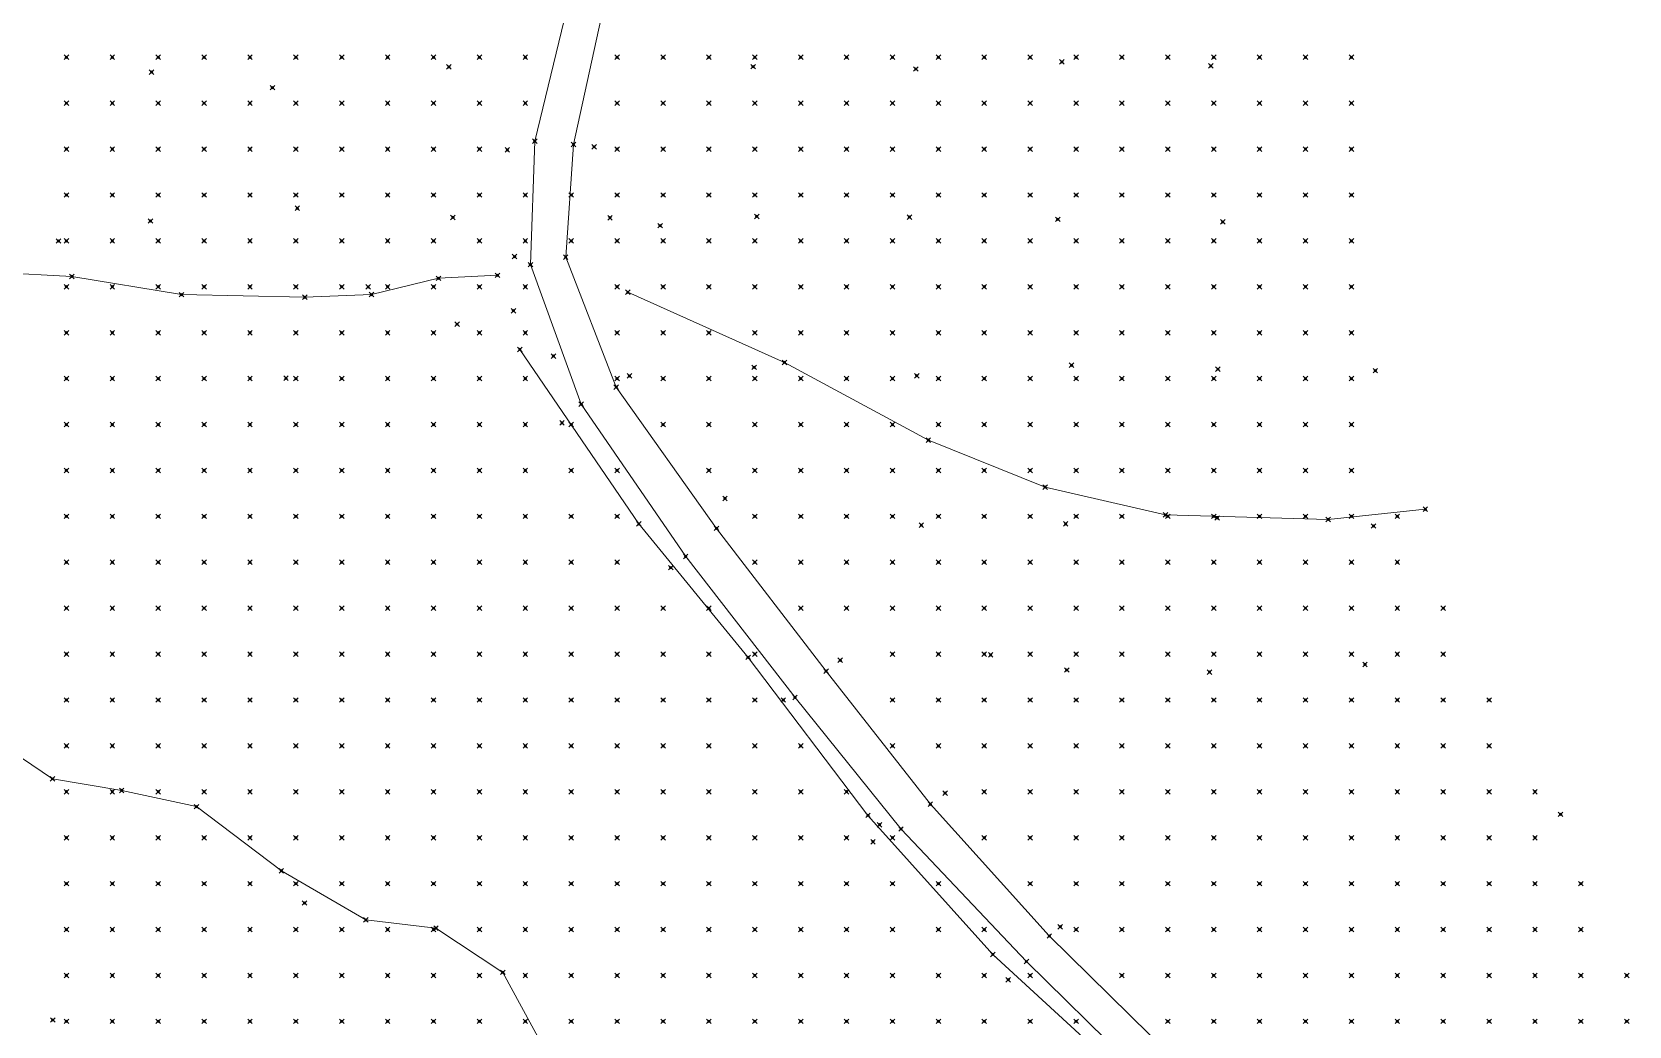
# Model space of a CAD drawing. Header units: metres. Extents: x 441556 to 446409, y 432338 to 461058.
# Drawn here: x 444885.1 to 444989.5, y 440567.3 to 440632.3 of the extents above; entities that cross this region are included whole.
import ezdxf

# ---------------------------------------------------------------- set-up
doc = ezdxf.new("R2010")
doc.units = ezdxf.units.M
doc.header["$MEASUREMENT"] = 0
doc.header["$PDMODE"] = 35
doc.header["$PDSIZE"] = 0.15
for name, color, linetype, lineweight in [('DTM-BRE-RevN_GRP_DRUM PIATRA', 2, 'Continuous', 0), ('DTM-BRE-RevN_GRP_TALUZ JOS', 2, 'Continuous', 0), ('DTM-BRE-RevN_GRP_TALUZ SUS', 2, 'Continuous', 0), ('DTM-NOK-RevN_LIDAR_co_lidar', 91, 'Continuous', 0), ('DTM-NOK-RevN_RTK', 32, 'Continuous', 0)]:
    doc.layers.add(name, color=color, linetype=linetype, lineweight=lineweight)

msp = doc.modelspace()

# ---------------------------------------------------------------- linework, layer by layer
at = {"layer": 'DTM-BRE-RevN_GRP_DRUM PIATRA'}
for p, q in [((444917.973, 440625.161, 410.26), (444920.869, 440637.014, 409.832)), ((444920.507, 440624.945, 410.253), (444923.049, 440636.613, 409.797)), ((444917.693, 440617.089, 410.429), (444917.973, 440625.161, 410.26)), ((444919.998, 440617.578, 410.48), (444920.507, 440624.945, 410.253)), ((444923.3, 440609.088, 409.318), (444919.998, 440617.578, 410.48)), ((444921.011, 440607.966, 409.331), (444917.693, 440617.089, 410.429)), ((444929.861, 440599.859, 407.629), (444923.3, 440609.088, 409.318)), ((444927.841, 440598.015, 407.472), (444921.011, 440607.966, 409.331)), ((444937.017, 440590.537, 405.949), (444929.861, 440599.859, 407.629)), ((444934.985, 440588.814, 405.938), (444927.841, 440598.015, 407.472)), ((444943.831, 440581.833, 404.781), (444937.017, 440590.537, 405.949)), ((444941.913, 440580.218, 404.762), (444934.985, 440588.814, 405.938)), ((444951.606, 440573.229, 403.711), (444943.831, 440581.833, 404.781)), ((444950.11, 440571.562, 403.634), (444941.913, 440580.218, 404.762)), ((444959.511, 440565.456, 402.762), (444951.606, 440573.229, 403.711)), ((444958.089, 440563.747, 402.652), (444950.11, 440571.562, 403.634))]:
    msp.add_line(p, q, dxfattribs=at)
at = {"layer": 'DTM-BRE-RevN_GRP_TALUZ JOS'}
for p, q in [((444882.999, 440585.816, 372.5), (444886.451, 440583.495, 374.038)), ((444886.451, 440583.495, 374.038), (444890.979, 440582.737, 374.445)), ((444890.979, 440582.737, 374.445), (444895.869, 440581.68, 375.645)), ((444895.869, 440581.68, 375.645), (444901.414, 440577.494, 376.862)), ((444901.414, 440577.494, 376.862), (444906.937, 440574.283, 378.308)), ((444906.937, 440574.283, 378.308), (444911.52, 440573.743, 379.318)), ((444911.52, 440573.743, 379.318), (444915.885, 440570.853, 379.949)), ((444915.885, 440570.853, 379.949), (444919.364, 440564.446, 381.578))]:
    msp.add_line(p, q, dxfattribs=at)
at = {"layer": 'DTM-BRE-RevN_GRP_TALUZ SUS'}
for p, q in [((444881.085, 440616.66, 394.931), (444887.72, 440616.318, 398.151)), ((444887.72, 440616.318, 398.151), (444894.891, 440615.127, 401.826)), ((444911.689, 440616.195, 408.856), (444915.541, 440616.39, 409.771)), ((444907.302, 440615.136, 406.579), (444911.689, 440616.195, 408.856)), ((444924.06, 440615.288, 412.345), (444934.292, 440610.697, 415.318)), ((444894.891, 440615.127, 401.826), (444902.95, 440614.962, 404.64)), ((444902.95, 440614.962, 404.64), (444907.302, 440615.136, 406.579)), ((444917, 440611.549, 409.598), (444924.777, 440600.147, 407.854)), ((444934.292, 440610.697, 415.318), (444943.7, 440605.628, 417.891)), ((444943.7, 440605.628, 417.891), (444951.327, 440602.552, 419.27)), ((444951.327, 440602.552, 419.27), (444959.205, 440600.739, 421.635)), ((444959.205, 440600.739, 421.635), (444969.834, 440600.446, 424.91)), ((444969.834, 440600.446, 424.91), (444976.179, 440601.11, 426.966)), ((444924.777, 440600.147, 407.854), (444931.921, 440591.432, 406.269)), ((444931.921, 440591.432, 406.269), (444939.753, 440581.11, 404.709)), ((444939.753, 440581.11, 404.709), (444947.913, 440572.023, 403.592)), ((444947.913, 440572.023, 403.592), (444956.577, 440564.073, 402.645))]:
    msp.add_line(p, q, dxfattribs=at)
at = {"layer": 'DTM-NOK-RevN_LIDAR_co_lidar'}
for p in [(444887.368, 440630.637, 396.182), (444890.367, 440630.637, 397.643), (444893.367, 440630.637, 399.065), (444896.366, 440630.637, 400.618), (444899.365, 440630.637, 401.773), (444902.365, 440630.637, 402.956), (444905.364, 440630.637, 404.296), (444908.363, 440630.637, 405.588), (444911.363, 440630.637, 406.885), (444914.362, 440630.637, 408.174), (444917.361, 440630.637, 409.334), (444923.36, 440630.637, 410.839), (444926.36, 440630.637, 412.421), (444929.359, 440630.637, 413.587), (444932.358, 440630.637, 414.31), (444935.358, 440630.637, 414.871), (444938.357, 440630.637, 415.665), (444941.356, 440630.637, 416.495), (444944.356, 440630.637, 417.461), (444947.355, 440630.637, 418.375), (444950.354, 440630.637, 419.333), (444953.354, 440630.637, 420.394), (444956.353, 440630.637, 421.31), (444959.352, 440630.637, 422.259), (444962.352, 440630.637, 423.223), (444965.351, 440630.637, 424.218), (444968.35, 440630.637, 425.21), (444971.35, 440630.637, 426.125), (444887.368, 440627.638, 396.671), (444890.367, 440627.638, 398.165), (444893.367, 440627.638, 399.686), (444896.366, 440627.638, 401.014), (444899.365, 440627.638, 402.371), (444902.365, 440627.638, 403.708), (444905.364, 440627.638, 405.002), (444908.363, 440627.638, 406.181), (444911.363, 440627.638, 407.333), (444914.362, 440627.638, 408.593), (444917.361, 440627.638, 409.659), (444923.36, 440627.638, 411.185), (444926.36, 440627.638, 412.767), (444929.359, 440627.638, 413.821), (444932.358, 440627.638, 414.439), (444935.358, 440627.638, 415.055), (444938.357, 440627.638, 415.809), (444941.356, 440627.638, 416.711), (444944.356, 440627.638, 417.613), (444947.355, 440627.638, 418.499), (444950.354, 440627.638, 419.515), (444953.354, 440627.638, 420.503), (444956.353, 440627.638, 421.426), (444959.352, 440627.638, 422.332), (444962.352, 440627.638, 423.343), (444965.351, 440627.638, 424.363), (444968.35, 440627.638, 425.339), (444971.35, 440627.638, 426.262), (444887.368, 440624.639, 397.418), (444890.367, 440624.639, 398.794), (444893.367, 440624.639, 400.154), (444896.366, 440624.639, 401.502), (444899.365, 440624.639, 402.895), (444902.365, 440624.639, 404.239), (444905.364, 440624.639, 405.472), (444908.363, 440624.639, 406.681), (444911.363, 440624.639, 407.843), (444914.362, 440624.639, 409.04), (444923.36, 440624.639, 411.364), (444926.36, 440624.639, 412.996), (444929.359, 440624.639, 413.975), (444932.358, 440624.639, 414.572), (444935.358, 440624.639, 415.196), (444938.357, 440624.639, 415.932), (444941.356, 440624.639, 416.846), (444944.356, 440624.639, 417.721), (444947.355, 440624.639, 418.667), (444950.354, 440624.639, 419.652), (444953.354, 440624.639, 420.535), (444956.353, 440624.639, 421.481), (444959.352, 440624.639, 422.438), (444962.352, 440624.639, 423.497), (444965.351, 440624.639, 424.494), (444968.35, 440624.639, 425.445), (444971.35, 440624.639, 426.363), (444887.368, 440621.639, 397.885), (444890.367, 440621.639, 399.236), (444893.367, 440621.639, 400.49), (444896.366, 440621.639, 402.077), (444899.365, 440621.639, 403.477), (444902.365, 440621.639, 404.683), (444905.364, 440621.639, 405.901), (444908.363, 440621.639, 407.099), (444911.363, 440621.639, 408.175), (444914.362, 440621.639, 409.294), (444917.361, 440621.639, 410.132), (444920.361, 440621.639, 410.579), (444923.36, 440621.639, 411.574), (444926.36, 440621.639, 413.16), (444929.359, 440621.639, 414.104), (444932.358, 440621.639, 414.693), (444935.358, 440621.639, 415.344), (444938.357, 440621.639, 416.036), (444941.356, 440621.639, 416.955), (444944.356, 440621.639, 417.81), (444947.355, 440621.639, 418.738), (444950.354, 440621.639, 419.789), (444953.354, 440621.639, 420.665), (444956.353, 440621.639, 421.534), (444959.352, 440621.639, 422.424), (444962.352, 440621.639, 423.458), (444965.351, 440621.639, 424.469), (444968.35, 440621.639, 425.453), (444971.35, 440621.639, 426.354), (444886.844, 440618.633, 397.769), (444887.368, 440618.64, 398.143), (444890.367, 440618.64, 399.607), (444893.367, 440618.64, 400.955), (444896.366, 440618.64, 402.374), (444899.365, 440618.64, 403.682), (444902.365, 440618.64, 404.948), (444905.364, 440618.64, 406.225), (444908.363, 440618.64, 407.449), (444911.363, 440618.64, 408.419), (444914.362, 440618.64, 409.483), (444917.361, 440618.64, 410.286), (444920.361, 440618.64, 410.682), (444923.36, 440618.64, 411.481), (444926.36, 440618.64, 412.801), (444929.359, 440618.64, 414.13), (444932.358, 440618.64, 414.825), (444935.358, 440618.64, 415.419), (444938.357, 440618.64, 416.099), (444941.356, 440618.64, 416.985), (444944.356, 440618.64, 417.797), (444947.355, 440618.64, 418.651), (444950.354, 440618.64, 419.735), (444953.354, 440618.64, 420.56), (444956.353, 440618.64, 421.412), (444959.352, 440618.64, 422.442), (444962.352, 440618.64, 423.579), (444965.351, 440618.64, 424.658), (444968.35, 440618.64, 425.565), (444971.35, 440618.64, 426.393), (444887.368, 440615.641, 398.089), (444890.367, 440615.641, 399.553), (444893.367, 440615.641, 400.812), (444896.366, 440615.641, 402.277), (444899.365, 440615.641, 403.492), (444902.365, 440615.641, 404.795), (444905.364, 440615.641, 406.044), (444907.088, 440615.634, 406.933), (444908.363, 440615.641, 407.239), (444911.363, 440615.641, 408.399), (444914.362, 440615.641, 409.464), (444917.361, 440615.641, 410.121), (444923.36, 440615.641, 411.397), (444926.36, 440615.641, 412.872), (444929.359, 440615.641, 413.88), (444932.358, 440615.641, 414.927), (444935.358, 440615.641, 415.603), (444938.357, 440615.641, 416.241), (444941.356, 440615.641, 416.972), (444944.356, 440615.641, 417.794), (444947.355, 440615.641, 418.55), (444950.354, 440615.641, 419.526), (444953.354, 440615.641, 420.469), (444956.353, 440615.641, 421.416), (444959.352, 440615.641, 422.45), (444962.352, 440615.641, 423.51), (444965.351, 440615.641, 424.552), (444968.35, 440615.641, 425.532), (444971.35, 440615.641, 426.419), (444887.368, 440612.641, 397.544), (444890.367, 440612.641, 398.794), (444893.367, 440612.641, 400.148), (444896.366, 440612.641, 401.379), (444899.365, 440612.641, 402.484), (444902.365, 440612.641, 403.718), (444905.364, 440612.641, 405.017), (444908.363, 440612.641, 406.214), (444911.363, 440612.641, 407.504), (444914.362, 440612.641, 408.72), (444917.361, 440612.641, 409.616), (444923.36, 440612.641, 411.041), (444926.36, 440612.641, 412.771), (444929.359, 440612.641, 413.66), (444932.358, 440612.641, 414.633), (444935.358, 440612.641, 415.57), (444938.357, 440612.641, 416.38), (444941.356, 440612.641, 417.06), (444944.356, 440612.641, 417.707), (444947.355, 440612.641, 418.68), (444950.354, 440612.641, 419.545), (444953.354, 440612.641, 420.497), (444956.353, 440612.641, 421.406), (444959.352, 440612.641, 422.39), (444962.352, 440612.641, 423.339), (444965.351, 440612.641, 424.395), (444968.35, 440612.641, 425.342), (444971.35, 440612.641, 426.29), (444919.194, 440611.112, 410.036), (444887.368, 440609.642, 396.288), (444890.367, 440609.642, 397.278), (444893.367, 440609.642, 398.572), (444896.366, 440609.642, 399.642), (444899.365, 440609.642, 400.869), (444902.365, 440609.642, 402.044), (444905.364, 440609.642, 403.371), (444908.363, 440609.642, 404.736), (444911.363, 440609.642, 406.019), (444914.362, 440609.642, 407.253), (444917.361, 440609.642, 408.589), (444923.36, 440609.642, 409.769), (444926.36, 440609.642, 410.99), (444929.359, 440609.642, 412.852), (444932.358, 440609.642, 414.283), (444935.358, 440609.642, 415.445), (444938.357, 440609.642, 416.356), (444941.356, 440609.642, 417.063), (444944.356, 440609.642, 417.732), (444947.355, 440609.642, 418.604), (444950.354, 440609.642, 419.384), (444953.354, 440609.642, 420.342), (444956.353, 440609.642, 421.313), (444959.352, 440609.642, 422.306), (444962.352, 440609.642, 423.32), (444965.351, 440609.642, 424.419), (444968.35, 440609.642, 425.357), (444971.35, 440609.642, 426.22), (444887.368, 440606.643, 394.675), (444890.367, 440606.643, 395.679), (444893.367, 440606.643, 396.822), (444896.366, 440606.643, 397.975), (444899.365, 440606.643, 399.153), (444902.365, 440606.643, 400.455), (444905.364, 440606.643, 401.786), (444908.363, 440606.643, 403.035), (444911.363, 440606.643, 404.378), (444914.362, 440606.643, 405.782), (444917.361, 440606.643, 407.204), (444920.361, 440606.643, 408.441), (444926.36, 440606.643, 409.54), (444929.359, 440606.643, 411.228), (444932.358, 440606.643, 413.086), (444935.358, 440606.643, 414.646), (444938.357, 440606.643, 415.81), (444941.356, 440606.643, 416.824), (444944.356, 440606.643, 417.802), (444947.355, 440606.643, 418.604), (444950.354, 440606.643, 419.294), (444953.354, 440606.643, 420.149), (444956.353, 440606.643, 421.112), (444959.352, 440606.643, 422.153), (444962.352, 440606.643, 423.153), (444965.351, 440606.643, 424.159), (444968.35, 440606.643, 425.179), (444971.35, 440606.643, 426.175), (444887.368, 440603.643, 392.897), (444890.367, 440603.643, 393.974), (444893.367, 440603.643, 394.894), (444896.366, 440603.643, 396.025), (444899.365, 440603.643, 397.258), (444902.365, 440603.643, 398.615), (444905.364, 440603.643, 399.912), (444908.363, 440603.643, 401.337), (444911.363, 440603.643, 402.726), (444914.362, 440603.643, 404.19), (444917.361, 440603.643, 405.717), (444920.361, 440603.643, 407.195), (444923.36, 440603.643, 408.236), (444929.359, 440603.643, 409.441), (444932.358, 440603.643, 411.435), (444935.358, 440603.643, 413.375), (444938.357, 440603.643, 414.808), (444941.356, 440603.643, 415.995), (444944.356, 440603.643, 417.13), (444947.355, 440603.643, 418.377), (444950.354, 440603.643, 419.183), (444953.354, 440603.643, 420.038), (444956.353, 440603.643, 420.981), (444959.352, 440603.643, 421.958), (444962.352, 440603.643, 422.92), (444965.351, 440603.643, 423.797), (444968.35, 440603.643, 424.943), (444971.35, 440603.643, 425.963), (444887.368, 440600.644, 390.908), (444890.367, 440600.644, 392.062), (444893.367, 440600.644, 393.078), (444896.366, 440600.644, 394.075), (444899.365, 440600.644, 395.294), (444902.365, 440600.644, 396.514), (444905.364, 440600.644, 397.825), (444908.363, 440600.644, 399.397), (444911.363, 440600.644, 400.791), (444914.362, 440600.644, 402.313), (444917.361, 440600.644, 403.996), (444920.361, 440600.644, 405.521), (444923.36, 440600.644, 406.913), (444932.358, 440600.644, 409.397), (444935.358, 440600.644, 411.371), (444938.357, 440600.644, 413.395), (444941.356, 440600.644, 414.826), (444944.356, 440600.644, 416.038), (444947.355, 440600.644, 417.29), (444950.354, 440600.644, 418.533), (444953.354, 440600.644, 419.638), (444956.353, 440600.644, 420.644), (444959.352, 440600.644, 421.655), (444962.352, 440600.644, 422.514), (444965.351, 440600.644, 423.291), (444968.35, 440600.644, 424.321), (444971.35, 440600.644, 425.317), (444974.349, 440600.644, 426.289), (444887.368, 440597.644, 388.907), (444890.367, 440597.644, 389.983), (444893.367, 440597.644, 390.9), (444896.366, 440597.644, 391.895), (444899.365, 440597.644, 393.168), (444902.365, 440597.644, 394.421), (444905.364, 440597.644, 395.758), (444908.363, 440597.644, 397.399), (444911.363, 440597.644, 398.949), (444914.362, 440597.644, 400.463), (444917.361, 440597.644, 402.04), (444920.361, 440597.644, 403.571), (444923.36, 440597.644, 405.115), (444932.358, 440597.644, 407.805), (444935.358, 440597.644, 409.372), (444938.357, 440597.644, 411.461), (444941.356, 440597.644, 413.261), (444944.356, 440597.644, 414.753), (444947.355, 440597.644, 415.945), (444950.354, 440597.644, 417.253), (444953.354, 440597.644, 418.613), (444956.353, 440597.644, 419.736), (444959.352, 440597.644, 420.827), (444962.352, 440597.644, 421.673), (444965.351, 440597.644, 422.421), (444968.35, 440597.644, 423.267), (444971.35, 440597.644, 424.243), (444974.349, 440597.644, 425.249), (444887.368, 440594.645, 386.782), (444890.367, 440594.645, 387.797), (444893.367, 440594.645, 388.487), (444896.366, 440594.645, 389.452), (444899.365, 440594.645, 390.744), (444902.365, 440594.645, 392.206), (444905.364, 440594.645, 393.717), (444908.363, 440594.645, 395.39), (444911.363, 440594.645, 396.953), (444914.362, 440594.645, 398.547), (444917.361, 440594.645, 400.191), (444920.361, 440594.645, 401.71), (444923.36, 440594.645, 403.195), (444926.36, 440594.645, 404.611), (444929.359, 440594.645, 405.878), (444935.358, 440594.645, 407.475), (444938.357, 440594.645, 409.303), (444941.356, 440594.645, 411.611), (444944.356, 440594.645, 413.238), (444947.355, 440594.645, 414.616), (444950.354, 440594.645, 415.876), (444953.354, 440594.645, 417.315), (444956.353, 440594.645, 418.453), (444959.352, 440594.645, 419.471), (444962.352, 440594.645, 420.347), (444965.351, 440594.645, 421.11), (444968.35, 440594.645, 421.95), (444971.35, 440594.645, 422.862), (444974.349, 440594.645, 423.92), (444977.348, 440594.645, 425.018), (444887.368, 440591.646, 384.534), (444890.367, 440591.646, 385.44), (444893.367, 440591.646, 386.002), (444896.366, 440591.646, 386.582), (444899.365, 440591.646, 387.948), (444902.365, 440591.646, 389.799), (444905.364, 440591.646, 391.702), (444908.363, 440591.646, 393.416), (444911.363, 440591.646, 394.972), (444914.362, 440591.646, 396.6), (444917.361, 440591.646, 398.24), (444920.361, 440591.646, 399.639), (444923.36, 440591.646, 400.934), (444926.36, 440591.646, 402.355), (444929.359, 440591.646, 403.911), (444932.358, 440591.646, 405.522), (444941.356, 440591.646, 409.827), (444944.356, 440591.646, 411.574), (444947.355, 440591.646, 413.152), (444950.354, 440591.646, 414.484), (444953.354, 440591.646, 415.786), (444956.353, 440591.646, 416.971), (444959.352, 440591.646, 417.885), (444962.352, 440591.646, 418.648), (444965.351, 440591.646, 419.48), (444968.35, 440591.646, 420.422), (444971.35, 440591.646, 421.354), (444974.349, 440591.646, 422.423), (444977.348, 440591.646, 423.574), (444887.368, 440588.646, 380.211), (444890.367, 440588.646, 382.012), (444893.367, 440588.646, 382.865), (444896.366, 440588.646, 383.625), (444899.365, 440588.646, 385.233), (444902.365, 440588.646, 387.346), (444905.364, 440588.646, 389.59), (444908.363, 440588.646, 391.434), (444911.363, 440588.646, 393.118), (444914.362, 440588.646, 394.731), (444917.361, 440588.646, 396.18), (444920.361, 440588.646, 397.415), (444923.36, 440588.646, 398.613), (444926.36, 440588.646, 400.173), (444929.359, 440588.646, 401.957), (444932.358, 440588.646, 403.85), (444941.356, 440588.646, 407.699), (444944.356, 440588.646, 409.754), (444947.355, 440588.646, 411.54), (444950.354, 440588.646, 413.039), (444953.354, 440588.646, 414.253), (444956.353, 440588.646, 415.433), (444959.352, 440588.646, 416.236), (444962.352, 440588.646, 416.918), (444965.351, 440588.646, 417.764), (444968.35, 440588.646, 418.739), (444971.35, 440588.646, 419.732), (444974.349, 440588.646, 420.829), (444977.348, 440588.646, 422.032), (444980.348, 440588.646, 423.268), (444887.368, 440585.647, 375.847), (444890.367, 440585.647, 377.614), (444893.367, 440585.647, 378.763), (444896.366, 440585.647, 380.02), (444899.365, 440585.647, 382.28), (444902.365, 440585.647, 385.025), (444905.364, 440585.647, 387.416), (444908.363, 440585.647, 389.344), (444911.363, 440585.647, 391.098), (444914.362, 440585.647, 392.736), (444917.361, 440585.647, 394.081), (444920.361, 440585.647, 395.146), (444923.36, 440585.647, 396.39), (444926.36, 440585.647, 398.179), (444929.359, 440585.647, 400.154), (444932.358, 440585.647, 402), (444935.358, 440585.647, 403.893), (444941.356, 440585.647, 405.855), (444944.356, 440585.647, 407.625), (444947.355, 440585.647, 409.709), (444950.354, 440585.647, 411.432), (444953.354, 440585.647, 412.764), (444956.353, 440585.647, 413.85), (444959.352, 440585.647, 414.566), (444962.352, 440585.647, 415.309), (444965.351, 440585.647, 416.107), (444968.35, 440585.647, 417.01), (444971.35, 440585.647, 418.034), (444974.349, 440585.647, 419.208), (444977.348, 440585.647, 420.516), (444980.348, 440585.647, 421.821), (444887.368, 440582.648, 375.265), (444890.367, 440582.648, 375.407), (444893.367, 440582.648, 376.081), (444896.366, 440582.648, 376.978), (444899.365, 440582.648, 378.895), (444902.365, 440582.648, 382.031), (444905.364, 440582.648, 385.009), (444908.363, 440582.648, 387.156), (444911.363, 440582.648, 388.741), (444914.362, 440582.648, 390.086), (444917.361, 440582.648, 391.373), (444920.361, 440582.648, 392.359), (444923.36, 440582.648, 393.656), (444926.36, 440582.648, 396.052), (444929.359, 440582.648, 398.244), (444932.358, 440582.648, 400.248), (444935.358, 440582.648, 402.268), (444938.357, 440582.648, 404.086), (444947.355, 440582.648, 407.592), (444950.354, 440582.648, 409.634), (444953.354, 440582.648, 411.071), (444956.353, 440582.648, 412.101), (444959.352, 440582.648, 412.805), (444962.352, 440582.648, 413.61), (444965.351, 440582.648, 414.407), (444968.35, 440582.648, 415.33), (444971.35, 440582.648, 416.386), (444974.349, 440582.648, 417.597), (444977.348, 440582.648, 418.957), (444980.348, 440582.648, 420.342), (444983.347, 440582.648, 421.597), (444887.368, 440579.648, 378.018), (444890.367, 440579.648, 377.601), (444893.367, 440579.648, 377.53), (444896.366, 440579.648, 377.186), (444899.365, 440579.648, 377.054), (444902.365, 440579.648, 378.758), (444905.364, 440579.648, 381.876), (444908.363, 440579.648, 384.477), (444911.363, 440579.648, 386.02), (444914.362, 440579.648, 386.804), (444917.361, 440579.648, 387.785), (444920.361, 440579.648, 389.149), (444923.36, 440579.648, 391.19), (444926.36, 440579.648, 394.282), (444929.359, 440579.648, 396.561), (444932.358, 440579.648, 398.769), (444935.358, 440579.648, 400.738), (444938.357, 440579.648, 402.602), (444940.513, 440580.492, 404.706), (444941.356, 440579.648, 404.179), (444947.355, 440579.648, 405.528), (444950.354, 440579.648, 407.487), (444953.354, 440579.648, 409.118), (444956.353, 440579.648, 410.24), (444959.352, 440579.648, 410.891), (444962.352, 440579.648, 411.685), (444965.351, 440579.648, 412.563), (444968.35, 440579.648, 413.663), (444971.35, 440579.648, 414.787), (444974.349, 440579.648, 416.076), (444977.348, 440579.648, 417.38), (444980.348, 440579.648, 418.705), (444983.347, 440579.648, 420.021), (444887.368, 440576.649, 381.815), (444890.367, 440576.649, 381.6), (444893.367, 440576.649, 381.548), (444896.366, 440576.649, 380.354), (444899.365, 440576.649, 378.467), (444902.365, 440576.649, 377.697), (444905.364, 440576.649, 379.062), (444908.363, 440576.649, 381.186), (444911.363, 440576.649, 382.708), (444914.362, 440576.649, 383.501), (444917.361, 440576.649, 384.548), (444920.361, 440576.649, 386.783), (444923.36, 440576.649, 389.974), (444926.36, 440576.649, 392.973), (444929.359, 440576.649, 395.182), (444932.358, 440576.649, 397.347), (444935.358, 440576.649, 399.056), (444938.357, 440576.649, 400.879), (444941.356, 440576.649, 402.798), (444944.356, 440576.649, 403.963), (444950.354, 440576.649, 405.159), (444953.354, 440576.649, 406.873), (444956.353, 440576.649, 408.358), (444959.352, 440576.649, 408.957), (444962.352, 440576.649, 409.677), (444965.351, 440576.649, 410.702), (444968.35, 440576.649, 411.941), (444971.35, 440576.649, 413.178), (444974.349, 440576.649, 414.559), (444977.348, 440576.649, 415.812), (444980.348, 440576.649, 417.029), (444983.347, 440576.649, 418.334), (444986.346, 440576.649, 419.601), (444902.932, 440575.382, 376.896), (444887.368, 440573.65, 384.749), (444890.367, 440573.65, 384.69), (444893.367, 440573.65, 385.068), (444896.366, 440573.65, 384.478), (444899.365, 440573.65, 381.915), (444902.365, 440573.65, 379.507), (444905.364, 440573.65, 379.068), (444908.363, 440573.65, 379.356), (444911.363, 440573.65, 379.956), (444914.362, 440573.65, 380.906), (444917.361, 440573.65, 382.698), (444920.361, 440573.65, 385.508), (444923.36, 440573.65, 388.397), (444926.36, 440573.65, 390.995), (444929.359, 440573.65, 393.489), (444932.358, 440573.65, 395.683), (444935.358, 440573.65, 397.32), (444938.357, 440573.65, 399.211), (444941.356, 440573.65, 401.143), (444944.356, 440573.65, 402.826), (444947.355, 440573.65, 403.618), (444953.354, 440573.65, 404.727), (444956.353, 440573.65, 406.303), (444959.352, 440573.65, 407.135), (444962.352, 440573.65, 407.855), (444965.351, 440573.65, 408.923), (444968.35, 440573.65, 410.25), (444971.35, 440573.65, 411.581), (444974.349, 440573.65, 412.942), (444977.348, 440573.65, 414.282), (444980.348, 440573.65, 415.47), (444983.347, 440573.65, 416.615), (444986.346, 440573.65, 417.847), (444887.368, 440570.65, 387.148), (444890.367, 440570.65, 387.174), (444893.367, 440570.65, 387.528), (444896.366, 440570.65, 387.082), (444899.365, 440570.65, 385.612), (444902.365, 440570.65, 383.61), (444905.364, 440570.65, 382.196), (444908.363, 440570.65, 381.278), (444911.363, 440570.65, 380.898), (444914.362, 440570.65, 380.7), (444917.361, 440570.65, 381.439), (444920.361, 440570.65, 383.805), (444923.36, 440570.65, 386.638), (444926.36, 440570.65, 389.128), (444929.359, 440570.65, 391.513), (444932.358, 440570.65, 393.906), (444935.358, 440570.65, 395.885), (444938.357, 440570.65, 397.774), (444941.356, 440570.65, 399.471), (444944.356, 440570.65, 401.105), (444947.355, 440570.65, 402.48), (444950.354, 440570.65, 403.215), (444956.353, 440570.65, 404.223), (444959.352, 440570.65, 405.456), (444962.352, 440570.65, 406.362), (444965.351, 440570.65, 407.278), (444968.35, 440570.65, 408.612), (444971.35, 440570.65, 409.971), (444974.349, 440570.65, 411.41), (444977.348, 440570.65, 412.774), (444980.348, 440570.65, 413.909), (444983.347, 440570.65, 414.98), (444986.346, 440570.65, 416.091), (444989.346, 440570.65, 417.226), (444887.368, 440567.651, 388.304), (444890.367, 440567.651, 388.608), (444893.367, 440567.651, 388.845), (444896.366, 440567.651, 388.831), (444899.365, 440567.651, 388.34), (444902.365, 440567.651, 387.586), (444905.364, 440567.651, 386.53), (444908.363, 440567.651, 385.183), (444911.363, 440567.651, 384.088), (444914.362, 440567.651, 382.624), (444917.361, 440567.651, 381.553), (444920.361, 440567.651, 382.789), (444923.36, 440567.651, 385.741), (444926.36, 440567.651, 388.482), (444929.359, 440567.651, 390.778), (444932.358, 440567.651, 393.05), (444935.358, 440567.651, 394.653), (444938.357, 440567.651, 396.281), (444941.356, 440567.651, 397.915), (444944.356, 440567.651, 399.335), (444947.355, 440567.651, 400.657), (444950.354, 440567.651, 402.019), (444953.354, 440567.651, 402.78), (444959.352, 440567.651, 403.845), (444962.352, 440567.651, 404.981), (444965.351, 440567.651, 406.05), (444968.35, 440567.651, 407.204), (444971.35, 440567.651, 408.303), (444974.349, 440567.651, 409.555), (444977.348, 440567.651, 410.849), (444980.348, 440567.651, 412.052), (444983.347, 440567.651, 413.307), (444986.346, 440567.651, 414.466), (444989.346, 440567.651, 415.424)]:
    msp.add_point(p, dxfattribs=at)
at = {"layer": 'DTM-NOK-RevN_RTK'}
for p in [(444912.368, 440630.003, 407.524), (444932.245, 440630.022, 414.346), (444942.881, 440629.868, 417.227), (444952.431, 440630.33, 420.166), (444962.161, 440630.07, 423.142), (444892.935, 440629.67, 399.098), (444900.832, 440628.651, 402.556), (444916.181, 440624.587, 409.992), (444917.973, 440625.161, 410.26), (444920.507, 440624.945, 410.253), (444921.856, 440624.786, 410.532), (444902.456, 440620.772, 405.046), (444892.855, 440619.94, 400.837), (444912.624, 440620.172, 408.867), (444922.891, 440620.149, 411.189), (444926.168, 440619.637, 413.6), (444932.483, 440620.236, 414.815), (444942.461, 440620.193, 417.39), (444952.159, 440620.049, 420.388), (444962.938, 440619.878, 423.752), (444916.66, 440617.613, 410.418), (444919.998, 440617.578, 410.48), (444887.72, 440616.318, 398.151), (444911.689, 440616.195, 408.856), (444915.541, 440616.39, 409.771), (444917.693, 440617.089, 410.429), (444894.891, 440615.127, 401.826), (444907.302, 440615.136, 406.579), (444924.06, 440615.288, 412.345), (444902.95, 440614.962, 404.64), (444916.579, 440614.075, 410.284), (444912.9, 440613.2, 408.854), (444917, 440611.549, 409.598), (444932.313, 440610.381, 414.506), (444934.292, 440610.697, 415.318), (444953.062, 440610.517, 420.407), (444962.621, 440610.26, 423.372), (444972.911, 440610.162, 426.638), (444901.717, 440609.668, 402.402), (444923.3, 440609.088, 409.318), (444924.163, 440609.816, 409.708), (444942.944, 440609.832, 417.406), (444921.011, 440607.966, 409.331), (444919.754, 440606.748, 408.967), (444943.7, 440605.628, 417.891), (444930.408, 440601.816, 408.976), (444951.327, 440602.552, 419.27), (444959.205, 440600.739, 421.635), (444962.583, 440600.536, 422.723), (444976.179, 440601.11, 426.966), (444924.777, 440600.147, 407.854), (444929.861, 440599.859, 407.629), (444943.243, 440600.067, 415.633), (444952.674, 440600.15, 419.681), (444969.834, 440600.446, 424.91), (444972.794, 440600.013, 425.744), (444927.841, 440598.015, 407.472), (444926.864, 440597.292, 407.302), (444931.921, 440591.432, 406.269), (444937.938, 440591.241, 406.957), (444947.772, 440591.594, 413.684), (444937.017, 440590.537, 405.949), (444952.747, 440590.605, 415.132), (444962.076, 440590.473, 417.728), (444972.236, 440590.968, 421.286), (444934.222, 440588.648, 405.828), (444934.985, 440588.814, 405.938), (444886.451, 440583.495, 374.038), (444890.979, 440582.737, 374.445), (444943.831, 440581.833, 404.781), (444944.796, 440582.568, 405.919), (444895.869, 440581.68, 375.645), (444939.753, 440581.11, 404.709), (444985.019, 440581.178, 421.457), (444941.913, 440580.218, 404.762), (444940.082, 440579.386, 404.255), (444901.414, 440577.494, 376.862), (444906.937, 440574.283, 378.308), (444911.52, 440573.743, 379.318), (444952.322, 440573.831, 403.971), (444951.606, 440573.229, 403.711), (444947.913, 440572.023, 403.592), (444950.11, 440571.562, 403.634), (444915.885, 440570.853, 379.949), (444948.922, 440570.367, 403.277), (444886.476, 440567.741, 388.375)]:
    msp.add_point(p, dxfattribs=at)

doc.saveas('drawing.dxf')
